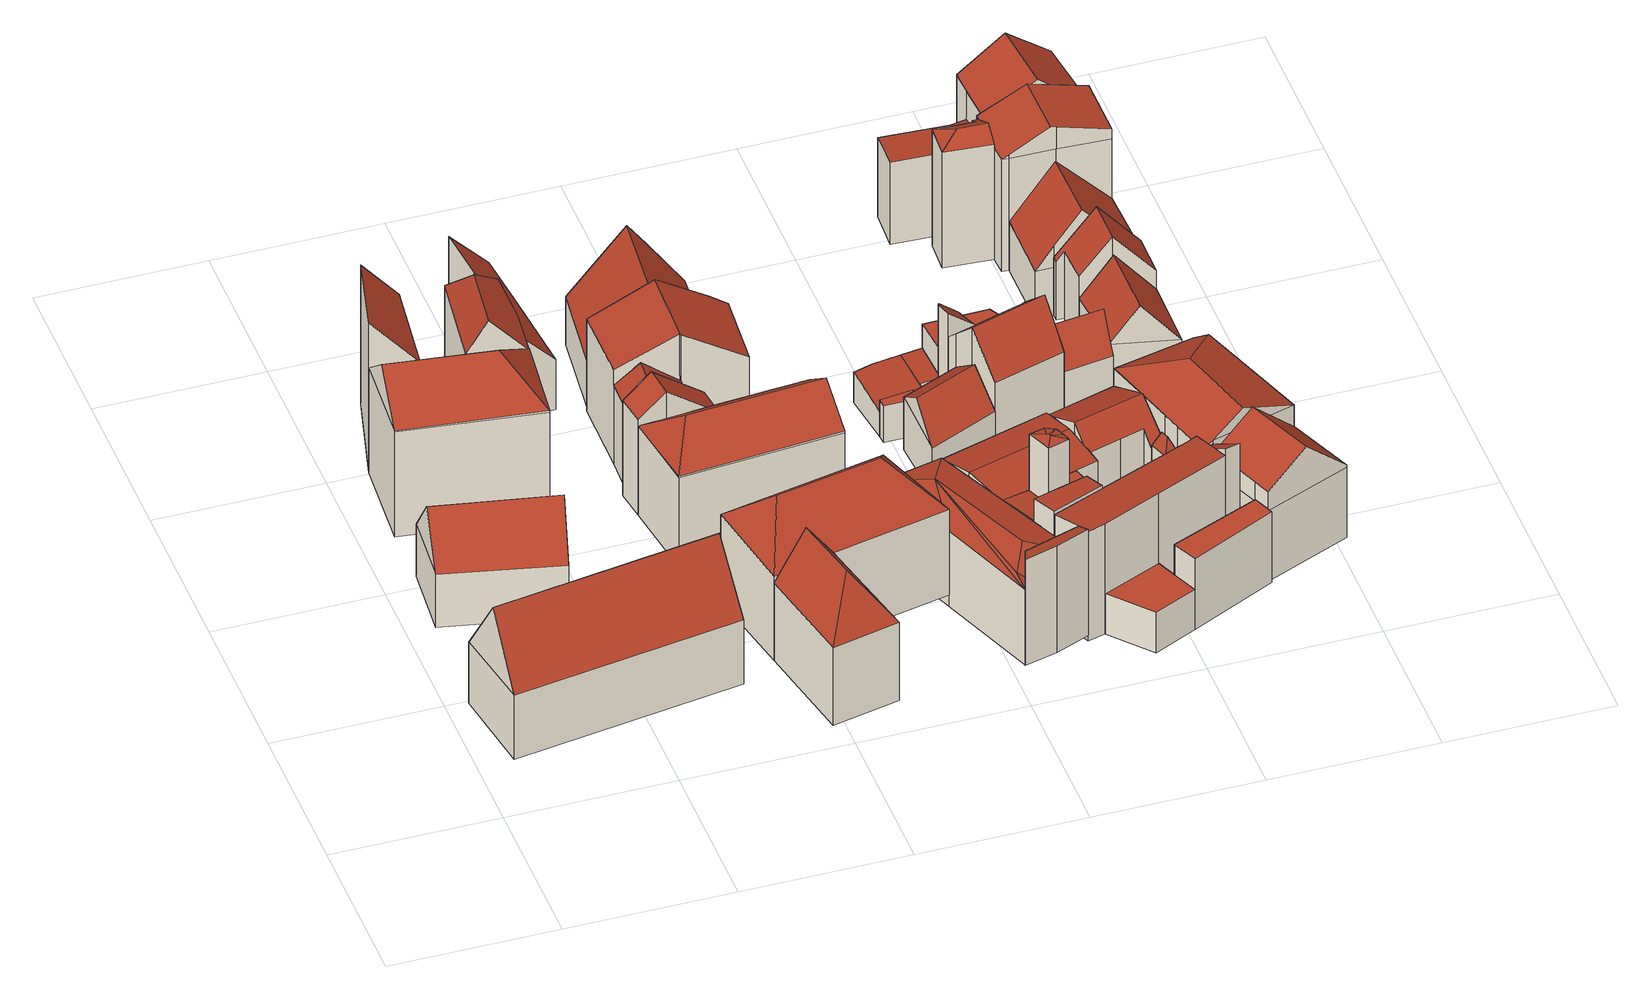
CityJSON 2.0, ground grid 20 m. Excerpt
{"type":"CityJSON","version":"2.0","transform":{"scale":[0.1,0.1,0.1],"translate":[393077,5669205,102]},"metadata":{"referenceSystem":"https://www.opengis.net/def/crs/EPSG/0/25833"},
"CityObjects":{
"building1":{"type":"Building","attributes":{"Dachtyp_tdc":"tdcGableRoof","Gemeindeschluessel":14627140,"Dachneigung":53.51,"QualitaetDacherkennung":78,"Geometrietyp2DReferenz":"3000","function":"31001_9998","roofType":"3100","measuredHeight":13.3},"geometry":[{"type":"MultiSurface","lod":"2","boundaries":[[[0,1,2,3]],[[1,4,5,2]],[[4,6,7,5]],[[6,0,3,7]],[[4,1,8]],[[0,6,9]],[[1,0,9,8]],[[6,4,8,9]],[[3,2,5,7]]],"semantics":{"surfaces":[{"type":"WallSurface"},{"type":"RoofSurface"},{"type":"GroundSurface"}],"values":[0,0,0,0,0,0,1,1,2]}}]},
"building2":{"type":"Building","attributes":{"Dachtyp_tdc":"tdcGableRoof","Gemeindeschluessel":14627140,"Dachneigung":57.65,"QualitaetDacherkennung":73,"Geometrietyp2DReferenz":"3000","function":"31001_9998","roofType":"3100","measuredHeight":17.38},"geometry":[{"type":"MultiSurface","lod":"2","boundaries":[[[10,11,12,13]],[[11,14,15,12]],[[14,16,17,15]],[[16,10,13,17]],[[14,11,18]],[[10,16,19]],[[11,10,19,18]],[[16,14,18,19]],[[13,12,15,17]]],"semantics":{"surfaces":[{"type":"WallSurface"},{"type":"RoofSurface"},{"type":"GroundSurface"}],"values":[0,0,0,0,0,0,1,1,2]}}]},
"building3":{"type":"Building","attributes":{"name":"Jugendkunstschule","Gemeindeschluessel":14627140,"Geometrietyp2DReferenz":"3000","function":"31001_3021","roofType":"9999"},"children":["building3-1","building3-2","building3-3"]},
"building3-1":{"type":"BuildingPart","attributes":{"Dachtyp_tdc":"tdcFreeFormRoof","Dachneigung":47.35,"QualitaetDacherkennung":57,"Geometrietyp2DReferenz":"3000","roofType":"5000","measuredHeight":19.29},"parents":["building3"],"geometry":[{"type":"MultiSurface","lod":"2","boundaries":[[[20,21,22,23,24]],[[21,25,26,22]],[[25,27,28,26]],[[27,29,30,28]],[[31,32,25,21]],[[33,31,21,20]],[[29,27,32,31,33]],[[20,34,29,33]],[[27,25,32]],[[23,22,26,28,30]],[[24,34,20]],[[23,30,29,34,24]]],"semantics":{"surfaces":[{"type":"WallSurface"},{"type":"RoofSurface"},{"type":"GroundSurface"},{"type":"ClosureSurface"}],"values":[0,0,0,0,1,1,1,0,0,2,0,3]}}]},
"building3-2":{"type":"BuildingPart","attributes":{"Dachtyp_tdc":"tdcHipAndGableRoof","Dachneigung":41,"QualitaetDacherkennung":72,"Geometrietyp2DReferenz":"3000","roofType":"5000","measuredHeight":19.46},"parents":["building3"],"geometry":[{"type":"MultiSurface","lod":"2","boundaries":[[[35,36,37]],[[35,24,23,36]],[[38,39,40,30,29]],[[39,41,42,40]],[[41,43,44,42]],[[45,46,47]],[[48,49,35,43,50,47,46]],[[51,45,47,50]],[[41,51,50,43]],[[39,45,51,41]],[[43,35,52]],[[35,49,48,24]],[[24,48,46,38,34]],[[38,46,45,39]],[[36,23,30,40,42,44]],[[29,34,38]],[[30,23,24,34,29]],[[37,52,35]],[[36,44,43,52,37]]],"semantics":{"surfaces":[{"type":"WallSurface"},{"type":"RoofSurface"},{"type":"GroundSurface"},{"type":"ClosureSurface"}],"values":[0,0,0,0,0,1,1,1,0,0,0,0,0,0,2,0,3,0,3]}}]},
"building3-3":{"type":"BuildingPart","attributes":{"Dachtyp_tdc":"tdcPolyFlatRoof","Dachneigung":48.13,"QualitaetDacherkennung":82,"Geometrietyp2DReferenz":"3000","roofType":"2100","measuredHeight":20.76},"parents":["building3"],"geometry":[{"type":"MultiSurface","lod":"2","boundaries":[[[53,54,55,44,43]],[[54,56,57,55]],[[56,37,36,57]],[[56,54,53,52,37]],[[36,44,55,57]],[[43,52,53]],[[44,36,37,52,43]]],"semantics":{"surfaces":[{"type":"WallSurface"},{"type":"RoofSurface"},{"type":"GroundSurface"},{"type":"ClosureSurface"}],"values":[0,0,0,1,2,0,3]}}]},
"building4":{"type":"Building","attributes":{"Dachtyp_tdc":"tdcPolyFlatRoof","Gemeindeschluessel":14627140,"Dachneigung":47.34,"QualitaetDacherkennung":79,"Geometrietyp2DReferenz":"3000","function":"31001_9998","roofType":"2100","measuredHeight":12.12},"geometry":[{"type":"MultiSurface","lod":"2","boundaries":[[[58,59,60,61]],[[59,62,63,60]],[[62,64,65,63]],[[64,66,67,65]],[[66,68,69,67]],[[68,58,61,69]],[[68,66,64,62,59,58]],[[61,60,63,65,67,69]]],"semantics":{"surfaces":[{"type":"WallSurface"},{"type":"RoofSurface"},{"type":"GroundSurface"}],"values":[0,0,0,0,0,0,1,2]}}]},
"building5":{"type":"Building","attributes":{"Gemeindeschluessel":14627140,"Geometrietyp2DReferenz":"3000","function":"31001_9998","roofType":"9999"},"children":["building5-1","building5-2"]},
"building5-1":{"type":"BuildingPart","attributes":{"Dachtyp_tdc":"tdcFreeFormRoof","Dachneigung":56.31,"QualitaetDacherkennung":12,"Geometrietyp2DReferenz":"3000","roofType":"5000","measuredHeight":17.01},"parents":["building5"],"geometry":[{"type":"MultiSurface","lod":"2","boundaries":[[[70,71,72,73]],[[71,74,75,72]],[[74,76,77,75]],[[78,79,80,76,74]],[[78,74,71]],[[79,78,71,70,81]],[[73,72,75,77]],[[73,77,76,70]],[[79,81,80]],[[80,81,70,76]]],"semantics":{"surfaces":[{"type":"WallSurface"},{"type":"RoofSurface"},{"type":"GroundSurface"},{"type":"ClosureSurface"}],"values":[0,0,0,1,1,1,2,3,0,3]}}]},
"building5-2":{"type":"BuildingPart","attributes":{"Dachtyp_tdc":"tdcHipRoof","Dachneigung":41.57,"QualitaetDacherkennung":77,"Geometrietyp2DReferenz":"3000","roofType":"3200","measuredHeight":17.07},"parents":["building5"],"geometry":[{"type":"MultiSurface","lod":"2","boundaries":[[[82,83,84,85]],[[83,86,87,84]],[[88,82,85,77,76]],[[86,83,89]],[[82,88,90]],[[83,82,90,89]],[[88,80,81,86,89,90]],[[85,84,87,73,77]],[[88,76,80]],[[81,70,73,87,86]],[[76,77,73,70]],[[80,76,70,81]]],"semantics":{"surfaces":[{"type":"WallSurface"},{"type":"RoofSurface"},{"type":"GroundSurface"},{"type":"ClosureSurface"}],"values":[0,0,0,1,1,1,1,2,0,0,3,3]}}]},
"building6":{"type":"Building","attributes":{"Gemeindeschluessel":14627140,"Geometrietyp2DReferenz":"3000","function":"31001_9998","roofType":"9999"},"children":["building6-1","building6-2","building6-3"]},
"building6-1":{"type":"BuildingPart","attributes":{"Dachtyp_tdc":"tdcHipAndGableRoof","Dachneigung":35.49,"QualitaetDacherkennung":44,"Geometrietyp2DReferenz":"3000","roofType":"5000","measuredHeight":16.29},"parents":["building6"],"geometry":[{"type":"MultiSurface","lod":"2","boundaries":[[[91,92,93,94]],[[95,96,97,98,99]],[[96,100,101,97]],[[100,91,94,101]],[[92,102,103]],[[102,104,105,103]],[[106,107,92,103,105]],[[95,107,106,96]],[[92,107,95,108,109]],[[96,106,105,104,100]],[[100,104,102,91]],[[91,102,92]],[[94,93,110,98,97,101]],[[99,108,95]],[[98,110,109,108,99]],[[110,93,92,109]]],"semantics":{"surfaces":[{"type":"WallSurface"},{"type":"RoofSurface"},{"type":"GroundSurface"},{"type":"ClosureSurface"}],"values":[0,0,0,0,1,1,1,0,0,0,0,0,2,0,3,3]}}]},
"building6-2":{"type":"BuildingPart","attributes":{"Dachtyp_tdc":"tdcPolyFlatRoof","Dachneigung":25.04,"QualitaetDacherkennung":80,"Geometrietyp2DReferenz":"3000","roofType":"2100","measuredHeight":5.76},"parents":["building6"],"geometry":[{"type":"MultiSurface","lod":"2","boundaries":[[[111,112,113,114]],[[112,115,116,113]],[[115,117,118,116]],[[115,112,111,117]],[[118,114,113,116]],[[114,118,117,111]]],"semantics":{"surfaces":[{"type":"WallSurface"},{"type":"RoofSurface"},{"type":"GroundSurface"},{"type":"ClosureSurface"}],"values":[0,0,0,1,2,3]}}]},
"building6-3":{"type":"BuildingPart","attributes":{"Dachtyp_tdc":"tdcGableRoof","Dachneigung":38.15,"QualitaetDacherkennung":65,"Geometrietyp2DReferenz":"3000","roofType":"3100","measuredHeight":16.11},"parents":["building6"],"geometry":[{"type":"MultiSurface","lod":"2","boundaries":[[[119,99,98,118,117]],[[120,121,122,93,92]],[[121,123,124,122]],[[123,125,126,124]],[[125,127,111,114,126]],[[123,121,120,128]],[[128,108,99,119,127,125,123]],[[118,98,110,93,122,124,126,114]],[[109,108,128]],[[110,98,99,108,109]],[[120,92,109,128]],[[110,109,92,93]],[[119,117,111,127]],[[117,118,114,111]]],"semantics":{"surfaces":[{"type":"WallSurface"},{"type":"RoofSurface"},{"type":"GroundSurface"},{"type":"ClosureSurface"}],"values":[0,0,0,0,0,1,1,2,0,3,0,3,0,3]}}]},
"building7":{"type":"Building","attributes":{"Gemeindeschluessel":14627140,"Geometrietyp2DReferenz":"3000","function":"31001_9998","roofType":"9999"},"children":["building7-1","building7-2"]},
"building7-1":{"type":"BuildingPart","attributes":{"Dachtyp_tdc":"tdcGableRoof","Dachneigung":31.1,"QualitaetDacherkennung":45,"Geometrietyp2DReferenz":"3000","roofType":"3100","measuredHeight":16.53},"parents":["building7"],"geometry":[{"type":"MultiSurface","lod":"2","boundaries":[[[129,130,131,132]],[[130,133,134,135,136,131]],[[137,138,139,140,141]],[[138,142,143,139]],[[142,144,145,143]],[[144,146,147,145]],[[146,129,132,147]],[[142,138,137,133]],[[133,130,129,146,144,142]],[[132,131,136,140,139,143,145,147]],[[137,141,148,134,133]],[[141,140,136,135]],[[141,135,134,148]]],"semantics":{"surfaces":[{"type":"WallSurface"},{"type":"RoofSurface"},{"type":"GroundSurface"},{"type":"ClosureSurface"}],"values":[0,0,0,0,0,0,0,1,1,2,0,3,3]}}]},
"building7-2":{"type":"BuildingPart","attributes":{"Dachtyp_tdc":"tdcGableRoof","Dachneigung":37.73,"QualitaetDacherkennung":72,"Geometrietyp2DReferenz":"3000","roofType":"3100","measuredHeight":13.46},"parents":["building7"],"geometry":[{"type":"MultiSurface","lod":"2","boundaries":[[[149,141,140,150]],[[151,152,153,131]],[[152,149,150,153]],[[149,152,154]],[[141,149,154,148]],[[152,151,134,148,154]],[[150,140,136,131,153]],[[151,131,136,135]],[[135,136,140,141]],[[135,134,151]],[[141,148,134,135]]],"semantics":{"surfaces":[{"type":"WallSurface"},{"type":"RoofSurface"},{"type":"GroundSurface"},{"type":"ClosureSurface"}],"values":[0,0,0,0,1,1,2,3,3,0,3]}}]},
"building8":{"type":"Building","attributes":{"Dachtyp_tdc":"tdcGableRoof","Gemeindeschluessel":14627140,"Dachneigung":52.46,"QualitaetDacherkennung":69,"Geometrietyp2DReferenz":"3000","function":"31001_9998","roofType":"3100","measuredHeight":15.46},"geometry":[{"type":"MultiSurface","lod":"2","boundaries":[[[155,156,157,158]],[[156,159,160,157]],[[159,161,162,160]],[[161,163,164,162]],[[163,165,166,164]],[[165,167,168,166]],[[167,155,158,168]],[[163,161,159,156,155]],[[155,167,165,163]],[[158,157,160,162,164,166,168]]],"semantics":{"surfaces":[{"type":"WallSurface"},{"type":"RoofSurface"},{"type":"GroundSurface"}],"values":[0,0,0,0,0,0,0,1,1,2]}}]},
"building9":{"type":"Building","attributes":{"Dachtyp_tdc":"tdcFreeFormRoof","Gemeindeschluessel":14627140,"Dachneigung":15.68,"QualitaetDacherkennung":20,"Geometrietyp2DReferenz":"3000","function":"31001_9998","roofType":"5000","measuredHeight":11.58},"geometry":[{"type":"MultiSurface","lod":"2","boundaries":[[[169,170,171,172]],[[170,173,174,171]],[[173,175,176,174]],[[175,177,178,176]],[[177,179,180,178]],[[179,169,172,180]],[[181,182,183]],[[182,177,183]],[[182,179,177]],[[179,182,169]],[[183,177,175]],[[181,183,175,173]],[[182,181,173,170]],[[182,170,169]],[[172,171,174,176,178,180]]],"semantics":{"surfaces":[{"type":"WallSurface"},{"type":"RoofSurface"},{"type":"GroundSurface"}],"values":[0,0,0,0,0,0,1,1,1,1,1,1,1,1,2]}}]},
"building10":{"type":"Building","attributes":{"Dachtyp_tdc":"tdcPolyFlatRoof","Gemeindeschluessel":14627140,"Dachneigung":16.88,"QualitaetDacherkennung":65,"Geometrietyp2DReferenz":"3000","function":"31001_9998","roofType":"2100","measuredHeight":14.74},"geometry":[{"type":"MultiSurface","lod":"2","boundaries":[[[184,185,186,187]],[[185,188,189,186]],[[188,190,191,189]],[[190,192,193,191]],[[192,184,187,193]],[[192,190,188,185,184]],[[187,186,189,191,193]]],"semantics":{"surfaces":[{"type":"WallSurface"},{"type":"RoofSurface"},{"type":"GroundSurface"}],"values":[0,0,0,0,0,1,2]}}]},
"building11":{"type":"Building","attributes":{"Dachtyp_tdc":"tdcFreeFormRoof","Gemeindeschluessel":14627140,"Dachneigung":14.31,"QualitaetDacherkennung":20,"Geometrietyp2DReferenz":"3000","function":"31001_9998","roofType":"5000","measuredHeight":18.49},"geometry":[{"type":"MultiSurface","lod":"2","boundaries":[[[194,195,196,197]],[[195,198,199,196]],[[198,200,201,199]],[[200,202,203,201]],[[202,204,205,203]],[[204,194,197,205]],[[206,204,202]],[[200,206,202]],[[198,206,200]],[[206,198,207]],[[208,207,198,195]],[[208,195,194]],[[206,207,208,194,204]],[[197,196,199,201,203,205]]],"semantics":{"surfaces":[{"type":"WallSurface"},{"type":"RoofSurface"},{"type":"GroundSurface"}],"values":[0,0,0,0,0,0,1,1,1,1,1,1,1,2]}}]},
"building12":{"type":"Building","attributes":{"Gemeindeschluessel":14627140,"Geometrietyp2DReferenz":"3000","function":"31001_9998","roofType":"9999"},"children":["building12-1","building12-2"]},
"building12-1":{"type":"BuildingPart","attributes":{"Dachtyp_tdc":"tdcPolyFlatRoof","Dachneigung":6.47,"QualitaetDacherkennung":69,"Geometrietyp2DReferenz":"3000","roofType":"2100","measuredHeight":4.24},"parents":["building12"],"geometry":[{"type":"MultiSurface","lod":"2","boundaries":[[[209,210,211,212]],[[210,213,214,211]],[[213,215,216,214]],[[215,217,218,216]],[[217,219,220,218]],[[221,209,212,222]],[[221,219,217,215,213,210,209]],[[212,211,214,216,218,220,222]],[[222,220,219,221]]],"semantics":{"surfaces":[{"type":"WallSurface"},{"type":"RoofSurface"},{"type":"GroundSurface"},{"type":"ClosureSurface"}],"values":[0,0,0,0,0,0,1,2,3]}}]},
"building12-2":{"type":"BuildingPart","attributes":{"Dachtyp_tdc":"tdcPolyFlatRoof","Dachneigung":0,"QualitaetDacherkennung":3,"Geometrietyp2DReferenz":"3000","roofType":"1000","measuredHeight":5.1},"parents":["building12"],"geometry":[{"type":"MultiSurface","lod":"2","boundaries":[[[223,224,225,220,219]],[[224,226,227,225]],[[226,228,221,222,227]],[[228,226,224,223]],[[220,225,227,222]],[[219,221,228,223]],[[219,220,222,221]]],"semantics":{"surfaces":[{"type":"WallSurface"},{"type":"RoofSurface"},{"type":"GroundSurface"},{"type":"ClosureSurface"}],"values":[0,0,0,1,2,0,3]}}]},
"building13":{"type":"Building","attributes":{"Dachtyp_tdc":"tdcGableRoof","Gemeindeschluessel":14627140,"Dachneigung":42.25,"QualitaetDacherkennung":68,"Geometrietyp2DReferenz":"3000","function":"31001_9998","roofType":"3100","measuredHeight":10.15},"geometry":[{"type":"MultiSurface","lod":"2","boundaries":[[[229,230,231,232]],[[230,233,234,231]],[[233,235,236,234]],[[235,229,232,236]],[[233,230,237]],[[229,235,238]],[[230,229,238,237]],[[235,233,237,238]],[[232,231,234,236]]],"semantics":{"surfaces":[{"type":"WallSurface"},{"type":"RoofSurface"},{"type":"GroundSurface"}],"values":[0,0,0,0,0,0,1,1,2]}}]},
"building14":{"type":"Building","attributes":{"Dachtyp_tdc":"tdcPolyFlatRoof","Gemeindeschluessel":14627140,"Dachneigung":0,"QualitaetDacherkennung":29,"Geometrietyp2DReferenz":"3000","function":"31001_9998","roofType":"1000","measuredHeight":10.33},"geometry":[{"type":"MultiSurface","lod":"2","boundaries":[[[239,240,196,199]],[[240,241,242,196]],[[241,243,244,242]],[[243,245,246,244]],[[245,247,201,246]],[[247,239,199,201]],[[247,245,243,241,240,239]],[[199,196,242,244,246,201]]],"semantics":{"surfaces":[{"type":"WallSurface"},{"type":"RoofSurface"},{"type":"GroundSurface"}],"values":[0,0,0,0,0,0,1,2]}}]},
"building15":{"type":"Building","attributes":{"Gemeindeschluessel":14627140,"Geometrietyp2DReferenz":"3000","function":"31001_9998","roofType":"9999"},"children":["building15-1","building15-2","building15-3","building15-4","building15-5","building15-6","building15-7"]},
"building15-1":{"type":"BuildingPart","attributes":{"Dachtyp_tdc":"tdcGableRoof","Dachneigung":26.18,"QualitaetDacherkennung":84,"Geometrietyp2DReferenz":"3000","roofType":"3100","measuredHeight":13.39},"parents":["building15"],"geometry":[{"type":"MultiSurface","lod":"2","boundaries":[[[248,249,250,251]],[[249,252,253,250]],[[252,254,255,253]],[[254,256,257,255]],[[256,258,259,257]],[[260,261,262,263]],[[261,248,251,262]],[[264,265,258,256,254,252,249,248]],[[248,261,260,266,264]],[[251,250,253,255,257,259,267,268,263,262]],[[269,265,264]],[[267,259,258,265,269]],[[266,270,269,264]],[[270,268,267,269]],[[260,263,268,270,266]]],"semantics":{"surfaces":[{"type":"WallSurface"},{"type":"RoofSurface"},{"type":"GroundSurface"},{"type":"ClosureSurface"}],"values":[0,0,0,0,0,0,0,1,1,2,0,3,0,3,3]}}]},
"building15-2":{"type":"BuildingPart","attributes":{"Dachtyp_tdc":"tdcPolyFlatRoof","Dachneigung":23.57,"QualitaetDacherkennung":49,"Geometrietyp2DReferenz":"3000","roofType":"2100","measuredHeight":10.4},"parents":["building15"],"geometry":[{"type":"MultiSurface","lod":"2","boundaries":[[[271,272,273,274]],[[272,275,276,273]],[[275,277,278,276]],[[279,280,281,282]],[[280,283,284,281]],[[283,271,274,284]],[[283,280,279,277,275,272,271]],[[274,273,276,278,282,281,284]],[[279,282,278,277]]],"semantics":{"surfaces":[{"type":"WallSurface"},{"type":"RoofSurface"},{"type":"GroundSurface"},{"type":"ClosureSurface"}],"values":[0,0,0,0,0,0,1,2,3]}}]},
"building15-3":{"type":"BuildingPart","attributes":{"Dachtyp_tdc":"tdcPolyFlatRoof","Dachneigung":32.73,"QualitaetDacherkennung":66,"Geometrietyp2DReferenz":"3000","roofType":"2100","measuredHeight":16.18},"parents":["building15"],"geometry":[{"type":"MultiSurface","lod":"2","boundaries":[[[285,286,287,288,289]],[[290,291,292,293]],[[291,285,289,292]],[[291,290,294,286,285]],[[289,288,293,292]],[[294,287,286]],[[290,293,288,287,294]]],"semantics":{"surfaces":[{"type":"WallSurface"},{"type":"RoofSurface"},{"type":"GroundSurface"},{"type":"ClosureSurface"}],"values":[0,0,0,1,2,0,3]}}]},
"building15-4":{"type":"BuildingPart","attributes":{"Dachtyp_tdc":"tdcPolyFlatRoof","Dachneigung":3.46,"QualitaetDacherkennung":51,"Geometrietyp2DReferenz":"3000","roofType":"2100","measuredHeight":14.67},"parents":["building15"],"geometry":[{"type":"MultiSurface","lod":"2","boundaries":[[[295,296,297,298,299]],[[296,300,301,302,297]],[[303,304,305,306,307,308]],[[304,303,300,296,295]],[[298,297,302,307,306]],[[308,301,300,303]],[[308,307,302,301]],[[299,305,304,295]],[[299,298,306,305]]],"semantics":{"surfaces":[{"type":"WallSurface"},{"type":"RoofSurface"},{"type":"GroundSurface"},{"type":"ClosureSurface"}],"values":[0,0,0,1,2,0,3,0,3]}}]},
"building15-5":{"type":"BuildingPart","attributes":{"Dachtyp_tdc":"tdcPolyFlatRoof","Dachneigung":4.04,"QualitaetDacherkennung":69,"Geometrietyp2DReferenz":"3000","roofType":"2100","measuredHeight":11.37},"parents":["building15"],"geometry":[{"type":"MultiSurface","lod":"2","boundaries":[[[305,309,310,311,306]],[[312,313,314,315,316]],[[313,299,298,314]],[[299,313,312,309,305]],[[306,311,315,314,298]],[[312,316,310,309]],[[316,315,311,310]],[[306,298,299,305]]],"semantics":{"surfaces":[{"type":"WallSurface"},{"type":"RoofSurface"},{"type":"GroundSurface"},{"type":"ClosureSurface"}],"values":[0,0,0,1,2,0,3,3]}}]},
"building15-6":{"type":"BuildingPart","attributes":{"Dachtyp_tdc":"tdcGableRoof","Dachneigung":10.29,"QualitaetDacherkennung":39,"Geometrietyp2DReferenz":"3000","roofType":"3100","measuredHeight":11.93},"parents":["building15"],"geometry":[{"type":"MultiSurface","lod":"2","boundaries":[[[317,318,319,259,258]],[[318,241,320,319]],[[241,240,321,320]],[[240,316,315,321]],[[310,322,323,311]],[[322,324,325,323]],[[324,326,260,263,325]],[[322,310,316,240,241,318,317,265,269,270]],[[270,266,326,324,322]],[[268,267,259,319,320,321,315,311,323,325,263]],[[317,258,265]],[[258,259,267,269,265]],[[269,267,268,270]],[[311,315,316,310]],[[266,260,326]],[[268,263,260,266,270]]],"semantics":{"surfaces":[{"type":"WallSurface"},{"type":"RoofSurface"},{"type":"GroundSurface"},{"type":"ClosureSurface"}],"values":[0,0,0,0,0,0,0,1,1,2,0,3,3,3,0,3]}}]},
"building15-7":{"type":"BuildingPart","attributes":{"Dachtyp_tdc":"tdcPolyFlatRoof","Dachneigung":9.7,"QualitaetDacherkennung":47,"Geometrietyp2DReferenz":"3000","roofType":"2100","measuredHeight":15.27},"parents":["building15"],"geometry":[{"type":"MultiSurface","lod":"2","boundaries":[[[287,327,328,288]],[[327,329,330,328]],[[329,331,332,330]],[[331,188,333,332]],[[188,308,307,333]],[[301,334,279,282,302]],[[335,336,290,293,278,277]],[[335,334,301,308,188,331,329,327,287,294,336]],[[293,288,328,330,332,333,307,302,282,278]],[[294,290,336]],[[288,293,290,294,287]],[[302,307,308,301]],[[277,279,334,335]],[[277,278,282,279]]],"semantics":{"surfaces":[{"type":"WallSurface"},{"type":"RoofSurface"},{"type":"GroundSurface"},{"type":"ClosureSurface"}],"values":[0,0,0,0,0,0,0,1,2,0,3,3,0,3]}}]},
"building16":{"type":"Building","attributes":{"Dachtyp_tdc":"tdcPolyFlatRoof","Gemeindeschluessel":14627140,"Dachneigung":6.22,"QualitaetDacherkennung":73,"Geometrietyp2DReferenz":"3000","function":"31001_9998","roofType":"2100","measuredHeight":4.22},"geometry":[{"type":"MultiSurface","lod":"2","boundaries":[[[215,213,214,216]],[[213,337,338,214]],[[337,339,340,338]],[[339,341,342,340]],[[341,215,216,342]],[[341,339,337,213,215]],[[216,214,338,340,342]]],"semantics":{"surfaces":[{"type":"WallSurface"},{"type":"RoofSurface"},{"type":"GroundSurface"}],"values":[0,0,0,0,0,1,2]}}]},
"building17":{"type":"Building","attributes":{"Dachtyp_tdc":"tdcPolyFlatRoof","Gemeindeschluessel":14627140,"Dachneigung":0,"QualitaetDacherkennung":65,"Geometrietyp2DReferenz":"3000","function":"31001_9998","roofType":"1000","measuredHeight":3.61},"geometry":[{"type":"MultiSurface","lod":"2","boundaries":[[[343,344,345,346]],[[344,347,348,345]],[[347,349,350,348]],[[349,351,352,350]],[[351,353,354,352]],[[353,343,346,354]],[[353,351,349,347,344,343]],[[346,345,348,350,352,354]]],"semantics":{"surfaces":[{"type":"WallSurface"},{"type":"RoofSurface"},{"type":"GroundSurface"}],"values":[0,0,0,0,0,0,1,2]}}]},
"building18":{"type":"Building","attributes":{"Gemeindeschluessel":14627140,"Geometrietyp2DReferenz":"3000","function":"31001_9998","roofType":"9999"},"children":["building18-1","building18-2"]},
"building18-1":{"type":"BuildingPart","attributes":{"Dachtyp_tdc":"tdcPolyFlatRoof","Dachneigung":0,"QualitaetDacherkennung":37,"Geometrietyp2DReferenz":"3000","roofType":"1000","measuredHeight":9.73},"parents":["building18"],"geometry":[{"type":"MultiSurface","lod":"2","boundaries":[[[355,356,357,358]],[[356,359,360,357]],[[359,361,362,363,360]],[[364,355,358,365,366]],[[364,361,359,356,355]],[[358,357,360,363,365]],[[366,362,361,364]],[[366,365,363,362]]],"semantics":{"surfaces":[{"type":"WallSurface"},{"type":"RoofSurface"},{"type":"GroundSurface"},{"type":"ClosureSurface"}],"values":[0,0,0,0,1,2,0,3]}}]},
"building18-2":{"type":"BuildingPart","attributes":{"Dachtyp_tdc":"tdcPolyFlatRoof","Dachneigung":0,"QualitaetDacherkennung":3,"Geometrietyp2DReferenz":"3000","roofType":"1000","measuredHeight":5.52},"parents":["building18"],"geometry":[{"type":"MultiSurface","lod":"2","boundaries":[[[367,368,328,330]],[[368,366,365,328]],[[362,369,370,363]],[[369,367,330,370]],[[369,362,366,368,367]],[[330,328,365,363,370]],[[363,365,366,362]]],"semantics":{"surfaces":[{"type":"WallSurface"},{"type":"RoofSurface"},{"type":"GroundSurface"},{"type":"ClosureSurface"}],"values":[0,0,0,0,1,2,3]}}]},
"building19":{"type":"Building","attributes":{"Gemeindeschluessel":14627140,"Geometrietyp2DReferenz":"3000","function":"31001_9998","roofType":"9999"},"children":["building19-1","building19-2"]},
"building19-1":{"type":"BuildingPart","attributes":{"Dachtyp_tdc":"tdcPolyFlatRoof","Dachneigung":43.46,"QualitaetDacherkennung":45,"Geometrietyp2DReferenz":"3000","roofType":"2100","measuredHeight":14.2},"parents":["building19"],"geometry":[{"type":"MultiSurface","lod":"2","boundaries":[[[371,372,373,374]],[[372,375,376,377,373]],[[378,379,380,381,382]],[[379,371,374,380]],[[379,378,375,372,371]],[[374,373,377,381,380]],[[382,376,375,378]],[[382,381,377,376]]],"semantics":{"surfaces":[{"type":"WallSurface"},{"type":"RoofSurface"},{"type":"GroundSurface"},{"type":"ClosureSurface"}],"values":[0,0,0,0,1,2,0,3]}}]},
"building19-2":{"type":"BuildingPart","attributes":{"Dachtyp_tdc":"tdcGableRoof","Dachneigung":44.07,"QualitaetDacherkennung":56,"Geometrietyp2DReferenz":"3000","roofType":"3100","measuredHeight":15.36},"parents":["building19"],"geometry":[{"type":"MultiSurface","lod":"2","boundaries":[[[376,383,384,377]],[[383,385,386,384]],[[385,387,388,386]],[[387,389,390,388]],[[389,391,392,390]],[[391,393,394,392]],[[393,395,396,394]],[[395,397,398,396]],[[397,399,400,398]],[[399,382,381,400]],[[397,395,393,391,389]],[[389,387,385,383,376,382,399,397]],[[377,384,386,388,390,392,394,396,398,400,381]],[[376,377,381,382]]],"semantics":{"surfaces":[{"type":"WallSurface"},{"type":"RoofSurface"},{"type":"GroundSurface"},{"type":"ClosureSurface"}],"values":[0,0,0,0,0,0,0,0,0,0,1,1,2,3]}}]},
"building20":{"type":"Building","attributes":{"Dachtyp_tdc":"tdcPolyFlatRoof","Gemeindeschluessel":14627140,"Dachneigung":0,"QualitaetDacherkennung":45,"Geometrietyp2DReferenz":"3000","function":"31001_9998","roofType":"1000","measuredHeight":7.72},"geometry":[{"type":"MultiSurface","lod":"2","boundaries":[[[401,402,403,404]],[[402,405,406,403]],[[405,407,408,406]],[[407,409,410,408]],[[409,411,412,410]],[[411,413,414,412]],[[413,415,416,414]],[[415,401,404,416]],[[415,413,411,409,407,405,402,401]],[[404,403,406,408,410,412,414,416]]],"semantics":{"surfaces":[{"type":"WallSurface"},{"type":"RoofSurface"},{"type":"GroundSurface"}],"values":[0,0,0,0,0,0,0,0,1,2]}}]},
"building21":{"type":"Building","attributes":{"Dachtyp_tdc":"tdcFreeFormRoof","Gemeindeschluessel":14627140,"Dachneigung":67.71,"QualitaetDacherkennung":32,"Geometrietyp2DReferenz":"3000","function":"31001_9998","roofType":"5000","measuredHeight":11.23},"geometry":[{"type":"MultiSurface","lod":"2","boundaries":[[[417,418,419,420]],[[418,421,422,419]],[[421,423,424,422]],[[423,417,420,424]],[[425,423,421]],[[426,425,421,418]],[[426,418,417]],[[425,426,417,423]],[[420,419,422,424]]],"semantics":{"surfaces":[{"type":"WallSurface"},{"type":"RoofSurface"},{"type":"GroundSurface"}],"values":[0,0,0,0,1,1,1,1,2]}}]},
"building22":{"type":"Building","attributes":{"Dachtyp_tdc":"tdcPolyFlatRoof","Gemeindeschluessel":14627140,"Dachneigung":43.44,"QualitaetDacherkennung":53,"Geometrietyp2DReferenz":"3000","function":"31001_9998","roofType":"2100","measuredHeight":6.41},"geometry":[{"type":"MultiSurface","lod":"2","boundaries":[[[427,428,429,430]],[[428,431,432,429]],[[431,433,434,432]],[[433,435,436,434]],[[435,437,438,436]],[[437,427,430,438]],[[437,435,433,431,428,427]],[[430,429,432,434,436,438]]],"semantics":{"surfaces":[{"type":"WallSurface"},{"type":"RoofSurface"},{"type":"GroundSurface"}],"values":[0,0,0,0,0,0,1,2]}}]},
"building23":{"type":"Building","attributes":{"Gemeindeschluessel":14627140,"Geometrietyp2DReferenz":"3000","function":"31001_9998","roofType":"9999"},"children":["building23-1","building23-2"]},
"building23-1":{"type":"BuildingPart","attributes":{"Dachtyp_tdc":"tdcPolyFlatRoof","Dachneigung":33.15,"QualitaetDacherkennung":61,"Geometrietyp2DReferenz":"3000","roofType":"2100","measuredHeight":6.44},"parents":["building23"],"geometry":[{"type":"MultiSurface","lod":"2","boundaries":[[[439,440,441,442,443]],[[444,445,446,447,448]],[[445,449,450,446]],[[449,439,443,450]],[[449,445,444,440,439]],[[443,442,447,446,450]],[[448,441,440,444]],[[448,447,442,441]]],"semantics":{"surfaces":[{"type":"WallSurface"},{"type":"RoofSurface"},{"type":"GroundSurface"},{"type":"ClosureSurface"}],"values":[0,0,0,0,1,2,0,3]}}]},
"building23-2":{"type":"BuildingPart","attributes":{"Dachtyp_tdc":"tdcGableRoof","Dachneigung":52.52,"QualitaetDacherkennung":80,"Geometrietyp2DReferenz":"3000","roofType":"3100","measuredHeight":10.15},"parents":["building23"],"geometry":[{"type":"MultiSurface","lod":"2","boundaries":[[[451,448,447,452]],[[441,453,454,442]],[[453,455,456,454]],[[455,457,458,456]],[[457,459,460,458]],[[459,461,462,460]],[[461,463,464,462]],[[463,465,466,464]],[[465,451,452,466]],[[461,459,457,455,453]],[[453,441,448,451,465,463,461]],[[452,447,442,454,456,458,460,462,464,466]],[[442,447,448,441]]],"semantics":{"surfaces":[{"type":"WallSurface"},{"type":"RoofSurface"},{"type":"GroundSurface"},{"type":"ClosureSurface"}],"values":[0,0,0,0,0,0,0,0,0,1,1,2,3]}}]},
"building24":{"type":"Building","attributes":{"Dachtyp_tdc":"tdcFreeFormRoof","Gemeindeschluessel":14627140,"Dachneigung":25.73,"QualitaetDacherkennung":76,"Geometrietyp2DReferenz":"3000","function":"31001_9998","roofType":"5000","measuredHeight":16.28},"geometry":[{"type":"MultiSurface","lod":"2","boundaries":[[[467,468,469,470]],[[468,471,472,469]],[[471,473,474,472]],[[473,475,476,474]],[[475,477,478,476]],[[477,479,480,478]],[[479,481,482,480]],[[481,467,470,482]],[[483,473,471,468,484]],[[477,485,483,484,467,481,479]],[[475,473,483,485]],[[468,467,484]],[[477,475,485]],[[470,469,472,474,476,478,480,482]]],"semantics":{"surfaces":[{"type":"WallSurface"},{"type":"RoofSurface"},{"type":"GroundSurface"}],"values":[0,0,0,0,0,0,0,0,1,1,1,0,0,2]}}]},
"building25":{"type":"Building","attributes":{"Dachtyp_tdc":"tdcFreeFormRoof","Gemeindeschluessel":14627140,"Dachneigung":45.01,"QualitaetDacherkennung":59,"Geometrietyp2DReferenz":"3000","function":"31001_9998","roofType":"5000","measuredHeight":15.84},"geometry":[{"type":"MultiSurface","lod":"2","boundaries":[[[486,487,488,476]],[[487,489,490,488]],[[489,491,492,490]],[[491,493,494,492]],[[493,495,478,494]],[[495,486,476,478]],[[486,496,497,498]],[[496,499,500,501,502,497]],[[487,498,497,502,489]],[[489,502,501,491]],[[491,501,500,493]],[[493,500,499,495]],[[495,499,496,486]],[[486,498,487]],[[476,488,490,492,494,478]]],"semantics":{"surfaces":[{"type":"WallSurface"},{"type":"RoofSurface"},{"type":"GroundSurface"}],"values":[0,0,0,0,0,0,1,1,0,0,0,0,0,0,2]}}]},
"building26":{"type":"Building","attributes":{"Dachtyp_tdc":"tdcFreeFormRoof","Gemeindeschluessel":14627140,"Dachneigung":50.53,"QualitaetDacherkennung":84,"Geometrietyp2DReferenz":"3000","function":"31001_9998","roofType":"5000","measuredHeight":11.62},"geometry":[{"type":"MultiSurface","lod":"2","boundaries":[[[503,504,505,506]],[[504,507,508,505]],[[507,509,510,508]],[[509,511,512,510]],[[511,503,506,512]],[[504,503,513,514]],[[507,514,513,511,509]],[[503,511,513]],[[507,504,514]],[[506,505,508,510,512]]],"semantics":{"surfaces":[{"type":"WallSurface"},{"type":"RoofSurface"},{"type":"GroundSurface"}],"values":[0,0,0,0,0,1,1,0,0,2]}}]},
"building27":{"type":"Building","attributes":{"Dachtyp_tdc":"tdcGableRoof","Gemeindeschluessel":14627140,"Dachneigung":49.71,"QualitaetDacherkennung":84,"Geometrietyp2DReferenz":"3000","function":"31001_9998","roofType":"3100","measuredHeight":14.1},"geometry":[{"type":"MultiSurface","lod":"2","boundaries":[[[515,516,517,518]],[[516,519,520,517]],[[519,521,522,520]],[[521,523,506,522]],[[523,524,525,506]],[[524,526,512,525]],[[526,527,528,512]],[[527,515,518,528]],[[524,523,521,519]],[[519,516,515,527,526,524]],[[518,517,520,522,506,525,512,528]]],"semantics":{"surfaces":[{"type":"WallSurface"},{"type":"RoofSurface"},{"type":"GroundSurface"}],"values":[0,0,0,0,0,0,0,0,1,1,2]}}]},
"building28":{"type":"Building","attributes":{"Gemeindeschluessel":14627140,"Geometrietyp2DReferenz":"3000","function":"31001_9998","roofType":"9999"},"children":["building28-1","building28-2"]},
"building28-1":{"type":"BuildingPart","attributes":{"Dachtyp_tdc":"tdcGableRoof","Dachneigung":15.33,"QualitaetDacherkennung":52,"Geometrietyp2DReferenz":"3000","roofType":"3100","measuredHeight":18.82},"parents":["building28"],"geometry":[{"type":"MultiSurface","lod":"2","boundaries":[[[529,530,531,532]],[[530,533,534,531]],[[533,535,536,534]],[[535,537,538,536]],[[539,540,541,542,543]],[[540,529,532,541]],[[544,545,546,547,548]],[[539,537,535,549,547,546]],[[530,548,547,549,533]],[[533,549,535]],[[537,539,550,551]],[[529,544,548,530]],[[540,545,544,529]],[[539,546,545,540]],[[532,531,534,536,538,552,542,541]],[[543,550,539]],[[542,552,551,550,543]],[[552,538,537,551]]],"semantics":{"surfaces":[{"type":"WallSurface"},{"type":"RoofSurface"},{"type":"GroundSurface"},{"type":"ClosureSurface"}],"values":[0,0,0,0,0,0,1,1,0,0,0,0,0,0,2,0,3,3]}}]},
"building28-2":{"type":"BuildingPart","attributes":{"Dachtyp_tdc":"tdcHipAndGableRoof","Dachneigung":32.26,"QualitaetDacherkennung":92,"Geometrietyp2DReferenz":"3000","roofType":"5000","measuredHeight":17.32},"parents":["building28"],"geometry":[{"type":"MultiSurface","lod":"2","boundaries":[[[553,554,555,538,537]],[[554,556,557,555]],[[556,558,559,557]],[[558,560,561,559]],[[560,543,542,561]],[[556,554,562]],[[554,553,563,562]],[[563,550,543,560,558,556,562]],[[542,552,538,555,557,559,561]],[[551,550,563]],[[552,542,543,550,551]],[[553,537,551,563]],[[552,551,537,538]]],"semantics":{"surfaces":[{"type":"WallSurface"},{"type":"RoofSurface"},{"type":"GroundSurface"},{"type":"ClosureSurface"}],"values":[0,0,0,0,0,1,1,1,2,0,3,0,3]}}]},
"building29":{"type":"Building","attributes":{"Gemeindeschluessel":14627140,"Geometrietyp2DReferenz":"3000","function":"31001_9998","roofType":"9999"},"children":["building29-1","building29-2"]},
"building29-1":{"type":"BuildingPart","attributes":{"Dachtyp_tdc":"tdcGableRoof","Dachneigung":36.97,"QualitaetDacherkennung":83,"Geometrietyp2DReferenz":"3000","roofType":"3100","measuredHeight":19.19},"parents":["building29"],"geometry":[{"type":"MultiSurface","lod":"2","boundaries":[[[564,565,566,567,568]],[[569,570,571,572,573]],[[570,574,575,571]],[[574,564,568,575]],[[576,577,578,564]],[[579,565,578,577,580]],[[570,580,577,576,574]],[[569,579,580,570]],[[565,579,569]],[[564,578,565]],[[574,576,564]],[[568,567,572,571,575]],[[573,566,565,569]],[[573,572,567,566]]],"semantics":{"surfaces":[{"type":"WallSurface"},{"type":"RoofSurface"},{"type":"GroundSurface"},{"type":"ClosureSurface"}],"values":[0,0,0,0,1,1,0,0,0,0,0,2,0,3]}}]},
"building29-2":{"type":"BuildingPart","attributes":{"Dachtyp_tdc":"tdcPolyFlatRoof","Dachneigung":4.72,"QualitaetDacherkennung":69,"Geometrietyp2DReferenz":"3000","roofType":"2100","measuredHeight":11.36},"parents":["building29"],"geometry":[{"type":"MultiSurface","lod":"2","boundaries":[[[581,582,583,584]],[[582,573,572,583]],[[566,585,586,567]],[[585,587,588,586]],[[587,581,584,588]],[[587,585,566,573,582,581]],[[584,583,572,567,586,588]],[[567,572,573,566]]],"semantics":{"surfaces":[{"type":"WallSurface"},{"type":"RoofSurface"},{"type":"GroundSurface"},{"type":"ClosureSurface"}],"values":[0,0,0,0,0,1,2,3]}}]},
"building30":{"type":"Building","attributes":{"Dachtyp_tdc":"tdcGableRoof","Gemeindeschluessel":14627140,"Dachneigung":46.22,"QualitaetDacherkennung":74,"Geometrietyp2DReferenz":"3000","function":"31001_9998","roofType":"3100","measuredHeight":13.97},"geometry":[{"type":"MultiSurface","lod":"2","boundaries":[[[589,590,591,592]],[[590,593,594,591]],[[593,595,534,594]],[[595,596,531,534]],[[596,597,532,531]],[[597,589,592,532]],[[598,599,600,601,602]],[[593,603,601,600,604]],[[593,604,595]],[[595,604,600,599,596]],[[590,603,593]],[[589,602,601,603,590]],[[597,598,602,589]],[[596,599,598,597]],[[592,591,594,534,531,532]]],"semantics":{"surfaces":[{"type":"WallSurface"},{"type":"RoofSurface"},{"type":"GroundSurface"}],"values":[0,0,0,0,0,0,1,1,0,0,0,0,0,0,2]}}]}
},
"vertices":[
[149,223,143],[8,252,145],[8,252,71],[149,223,71],[16,342,143],[16,342,71],[168,315,140],[168,315,71],[12,296,204],[159,268,204],
[300,80,139],[25,37,139],[25,37,50],[300,80,50],[9,143,135],[9,143,50],[277,184,135],[277,184,50],[18,87,224],[289,130,224],
[128,510,220],[144,628,220],[144,628,71],[128,510,71],[128,510,217],[196,620,218],[196,620,71],[203,557,217],[203,557,71],[197,500,216],[197,500,71],[163,585,264],[198,609,230],[153,506,264],[177,503,217],
[79,517,217],[79,517,71],[79,517,216],[197,500,217],[184,391,217],[184,391,71],[15,412,217],[15,412,71],[23,525,217],[23,525,71],[184,391,220],[197,500,218],[147,452,266],[128,510,218],[79,517,218],[19,469,266],[15,412,219],[78,517,217],
[23,525,279],[52,639,264],[52,639,71],[94,634,216],[94,634,71],
[247,560,143],[203,557,191],[203,557,74],[247,560,74],[196,620,192],[196,620,74],[184,735,195],[184,735,74],[231,740,143],[231,740,74],[237,674,144],[237,674,74],
[429,142,143],[456,18,143],[456,18,35],[429,142,35],[375,0,143],[375,0,35],[350,125,143],[350,125,35],[407,49,205],[389,133,204],[355,126,152],[423,141,153],
[327,239,156],[524,276,159],[524,276,35],[327,239,35],[564,171,154],[564,171,35],[350,125,152],[502,217,206],[375,192,206],
[299,298,168],[286,396,168],[286,396,44],[299,298,44],[381,403,168],[486,411,168],[486,411,44],[381,403,44],[381,403,156],[493,314,168],[493,314,44],[299,298,170],[325,351,207],[493,314,171],[489,364,207],[486,411,169],[381,403,169],[366,402,168],[319,398,168],[319,398,44],
[376,442,101],[401,444,90],[401,444,44],[376,442,44],[402,422,90],[402,422,44],[379,419,101],[379,419,44],
[379,419,156],[286,396,176],[281,433,176],[281,433,44],[314,436,205],[314,436,44],[353,440,174],[353,440,44],[376,442,156],[319,398,205],
[432,455,180],[357,462,225],[357,462,61],[432,455,61],[355,462,227],[355,462,163],[355,462,162],[355,462,61],[282,468,191],[283,562,189],[283,562,61],[282,468,61],[282,468,170],[359,558,227],[359,558,61],[419,555,191],[419,555,61],[440,551,178],[440,551,61],[312,465,196],
[281,433,172],[281,433,61],[357,462,161],[353,440,163],[353,440,61],[310,436,196],
[362,662,221],[384,660,191],[384,660,67],[362,662,67],[426,656,132],[426,656,67],[419,555,129],[419,555,67],[352,558,221],[352,558,67],[283,562,131],[283,562,67],[295,669,134],[295,669,67],
[524,276,123],[596,293,123],[596,293,19],[524,276,19],[685,93,123],[685,93,19],[617,71,123],[617,71,19],[610,51,123],[610,51,19],[564,171,123],[564,171,19],[629,118,134],[574,249,133],[610,79,126],
[610,51,165],[617,71,160],[617,71,18],[610,51,18],[685,93,160],[685,93,18],[691,78,165],[691,78,18],[650,61,166],[650,61,18],
[669,213,199],[688,218,199],[688,218,17],[669,213,17],[699,212,199],[699,212,17],[704,201,199],[704,201,17],[707,191,199],[707,191,17],[681,183,199],[681,183,17],[689,200,202],[688,203,202],[686,204,202],
[579,540,55],[602,547,55],[602,547,13],[579,540,13],[636,552,55],[636,552,13],[642,504,50],[642,504,13],[645,484,47],[645,484,13],[626,481,47],[626,481,13],[587,476,47],[587,476,13],
[626,481,64],[628,465,64],[628,465,13],[588,465,64],[588,465,13],[587,476,64],
[603,442,90],[673,473,90],[673,473,17],[603,442,17],[692,398,81],[692,398,17],[608,360,81],[608,360,17],[682,438,118],[605,404,118],
[699,212,120],[688,218,120],[728,230,120],[728,230,17],[732,215,120],[732,215,17],[734,210,120],[734,210,17],[704,201,120],
[828,304,144],[840,265,101],[840,265,10],[828,304,10],[824,261,101],[824,261,10],[820,276,118],[820,276,10],[791,268,118],[791,268,10],[750,256,118],[750,256,10],[728,332,117],[813,357,117],[813,357,10],[728,332,10],[743,280,144],[748,262,124],[732,319,124],[743,280,10],[740,289,10],[743,280,128],[740,289,129],
[798,227,92],[832,237,107],[832,237,10],[798,227,10],[847,241,114],[847,241,10],[857,206,114],[857,206,10],[844,200,108],[840,213,108],[840,213,10],[844,200,10],[805,203,92],[805,203,10],
[890,160,170],[872,153,172],[872,153,163],[872,153,10],[890,160,10],[860,195,143],[873,199,143],[873,199,10],[860,195,10],[867,172,159],
[687,167,155],[722,177,155],[722,177,10],[687,167,10],[687,167,121],[732,154,157],[732,154,153],[732,154,10],[669,128,157],[656,158,155],[656,158,124],[656,158,10],[669,128,10],[669,128,153],
[636,203,124],[636,203,120],[636,203,10],[669,213,121],[681,183,121],[681,183,10],[669,213,10],[669,213,120],
[750,256,123],[755,238,120],[755,238,10],[728,230,10],[688,218,10],[614,253,129],[614,253,10],[596,293,121],[596,293,10],[728,332,121],
[783,115,163],[783,115,10],[712,84,163],[712,84,10],[691,78,162],[691,78,10],[685,93,10],[844,200,153],[857,206,153],[860,195,155],
[662,556,55],[662,556,13],[666,512,50],[666,512,13],[664,507,50],[664,507,13],
[801,235,50],[732,215,50],[732,215,14],[801,235,14],[728,230,50],[728,230,14],[755,238,50],[755,238,14],[750,256,50],[750,256,14],[791,268,50],[791,268,14],
[900,136,108],[908,116,108],[908,116,10],[900,136,10],[910,110,108],[910,110,10],[806,60,108],[806,60,66],[806,60,10],[793,91,108],[793,91,10],[793,91,66],
[712,84,66],[783,115,66],[754,36,66],[754,36,10],
[666,512,150],[691,520,125],[691,520,12],[666,512,12],[702,498,122],[702,498,121],[702,498,12],[669,488,154],[664,507,153],[664,507,12],[669,488,12],[669,488,121],
[725,505,121],[725,505,12],[762,516,121],[762,516,12],[766,518,121],[766,518,12],[773,472,165],[773,472,12],[776,450,145],[776,450,12],[779,424,121],[779,424,12],[692,398,121],[692,398,12],[681,443,165],[681,443,12],[673,473,136],[673,473,12],
[700,551,88],[682,550,88],[682,550,11],[700,551,11],[691,520,88],[691,520,11],[666,512,88],[666,512,11],[662,556,88],[662,556,11],[739,557,88],[739,557,11],[762,516,88],[762,516,11],[725,505,88],[725,505,11],
[824,261,106],[840,265,106],[840,265,13],[824,261,13],[847,241,106],[847,241,13],[832,237,106],[832,237,13],[837,246,126],[834,256,126],
[762,516,74],[739,557,74],[739,557,10],[762,516,10],[762,558,55],[762,558,10],[762,551,59],[762,551,10],[781,515,59],[781,515,10],[766,518,70],[766,518,10],
[845,533,67],[845,523,74],[845,523,72],[845,523,9],[845,533,9],[804,517,74],[803,537,61],[803,537,9],[804,517,9],[804,517,71],[795,543,56],[795,543,9],
[796,516,71],[796,516,9],[847,492,111],[847,492,9],[847,473,86],[847,473,9],[847,460,70],[847,460,9],[776,450,69],[776,450,9],[771,482,111],[771,482,9],[766,518,65],[766,518,9],[781,515,71],[781,515,9],
[840,265,141],[813,357,141],[813,357,7],[840,265,7],[914,386,136],[914,386,7],[929,381,140],[929,381,7],[980,244,135],[980,244,7],[873,199,148],[873,199,7],[860,195,141],[860,195,7],[847,241,141],[847,241,7],[885,314,170],[813,356,142],[913,216,170],
[980,244,105],[1012,160,105],[1012,160,7],[908,116,105],[908,116,7],[900,136,105],[900,136,7],[890,160,105],[890,160,7],[873,199,105],[925,221,165],[959,138,165],[1012,160,108],[873,199,131],[890,160,132],[900,136,132],[908,116,132],
[929,559,65],[928,469,65],[928,469,6],[929,559,6],[847,473,76],[847,473,6],[845,533,71],[845,533,6],[844,566,69],[844,566,6],[882,563,122],[881,471,122],
[833,612,87],[833,621,86],[833,621,6],[833,612,6],[881,618,147],[881,618,6],[930,615,89],[930,615,6],[929,559,91],[881,563,147],[881,563,6],[844,566,99],[842,612,98],[842,612,6],
[927,705,161],[865,708,161],[865,708,5],[927,705,5],[812,709,161],[812,709,5],[804,710,161],[804,710,5],[803,732,161],[803,732,5],[802,789,161],[927,783,161],[927,783,5],[802,789,5],[802,789,156],[927,705,175],[927,783,175],[858,786,193],[859,708,193],[865,708,192],[812,709,166],[802,782,161],[803,754,161],[803,754,5],
[803,732,165],[745,736,166],[745,736,5],[747,776,166],[747,776,5],[797,776,164],[797,776,5],[797,789,156],[797,789,5],[768,755,178],[803,754,178],
[927,783,153],[811,788,153],[811,788,118],[811,788,4],[927,783,4],[808,842,153],[806,869,153],[806,869,4],[808,842,4],[808,842,113],[915,875,153],[915,875,4],[915,875,155],[862,872,196],[870,786,196],[808,842,154],[806,869,155],
[707,842,114],[788,838,114],[788,838,4],[707,842,4],[797,789,118],[797,789,4],[705,793,118],[705,793,4],
[930,615,72],[833,621,72],[833,621,5],[930,615,5],[812,621,72],[812,621,5],[812,709,72],[865,708,72],[927,705,72],[927,705,79],[865,708,144],[864,708,145],[865,619,145],[930,615,78],[833,621,101],[812,709,74]
]}
